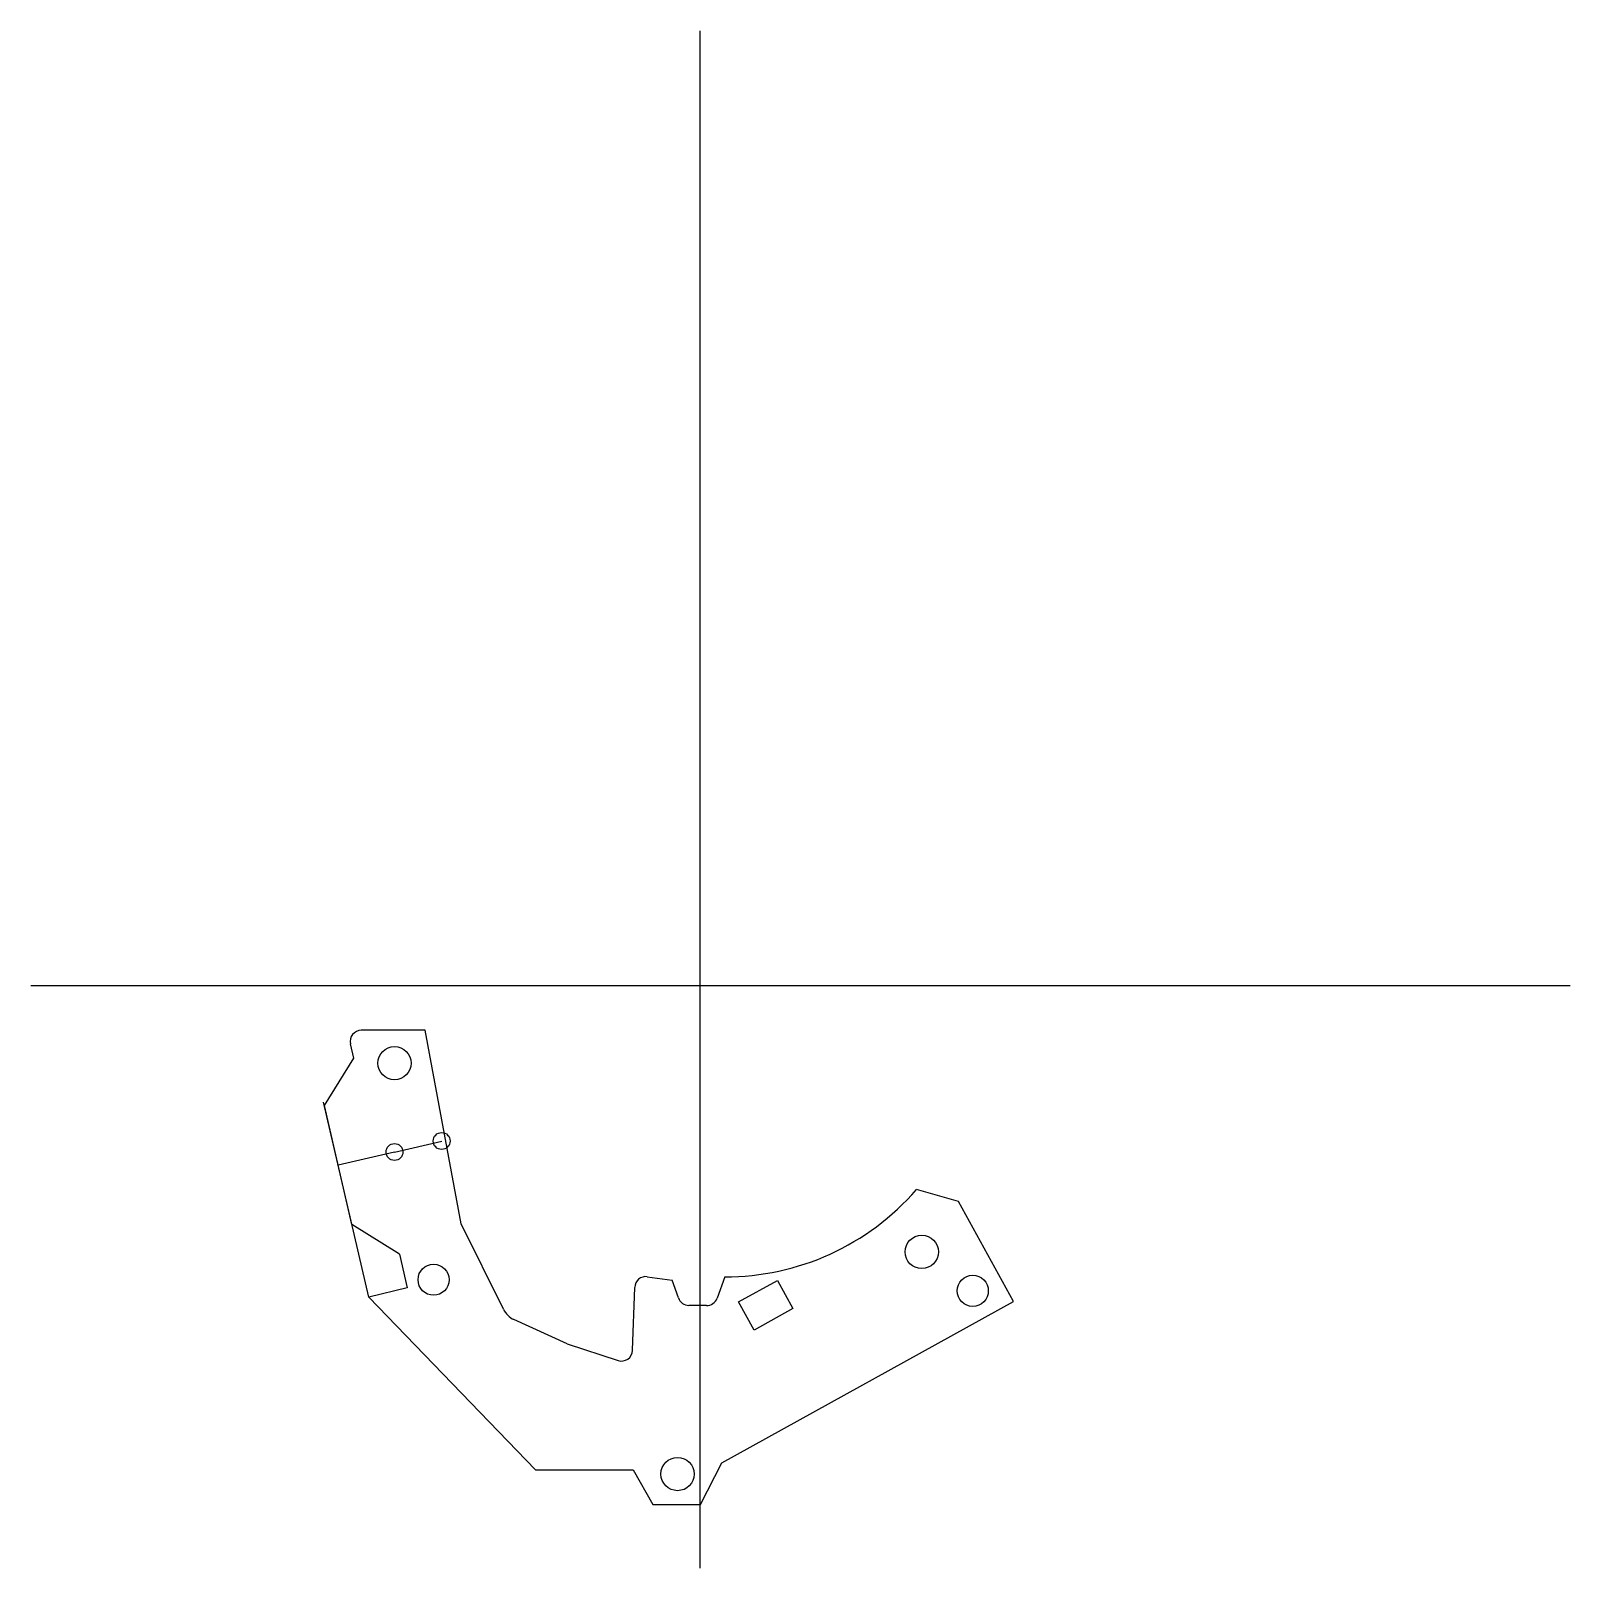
# Model space of a CAD drawing. Header units: millimetres. Extents: x -60 to 78, y -52 to 86.
import ezdxf

# ---------------------------------------------------------------- set-up
doc = ezdxf.new("R2010")
doc.units = ezdxf.units.MM
doc.layers.get('0').update_dxf_attribs({"linetype": 'CONTINUOUS'})

msp = doc.modelspace()

# ---------------------------------------------------------------- linework, layer by layer
for p, q in [((0, 85.97), (0, -52.48)), ((-60.27, 0), (78.42, 0)), ((-24.75, -4.04), (-30.49, -4.04)), ((-21.5, -21.48), (-24.75, -4.04)), ((-31.16, -6.56), (-31.46, -5.26)), ((-33.82, -10.82), (-31.16, -6.56)), ((-29.81, -28.06), (-33.89, -10.52)), ((-31.33, -21.54), (-33.82, -10.82)), ((-27.5, -15), (-32.57, -16.18)), ((-27.5, -15), (-23.25, -14.01)), ((23.3, -19.47), (19.52, -18.38)), ((28.28, -28.47), (23.3, -19.47)), ((-27.06, -24.19), (-31.33, -21.54)), ((-17.69, -29.16), (-21.5, -21.48)), ((-27.06, -24.19), (-26.36, -27.22)), ((-4.73, -26.23), (-2.47, -26.54)), ((2.25, -26.24), (1.56, -28.17)), ((-26.36, -27.22), (-29.81, -28.06)), ((-6.05, -32.86), (-5.86, -27.19)), ((-1.92, -28.14), (-2.47, -26.54)), ((-14.8, -43.62), (-29.81, -28.06)), ((0.61, -28.83), (-0.98, -28.82)), ((2, -43), (28.28, -28.47)), ((-11.95, -32.28), (-16.74, -30.09)), ((-11.95, -32.28), (-7.36, -33.78)), ((-14.8, -43.62), (-6, -43.62)), ((-6, -43.62), (-4.22, -46.75)), ((0.06, -46.75), (2, -43)), ((-4.22, -46.75), (0.06, -46.75))]:
    msp.add_line(p, q)
msp.add_lwpolyline([(3.5, -28.5), (7, -26.56), (8.4, -29.1), (4.9, -31.04)], close=True)
for centre, radius in [((-27.5, -7), 1.5), ((-23.25, -14.01), 0.762), ((-27.5, -15), 0.762), ((20, -24), 1.5), ((-23.98, -26.5), 1.4), ((24.6, -27.5), 1.4), ((-2, -44), 1.5)]:
    msp.add_circle(centre, radius)
for centre, radius, start, end in [((-30.49, -5.04), 1, 90, 193.0756), ((2.31, -3.46), 22.78, 269.8582, 319.0711), ((-4.86, -27.22), 1, 82.2206, 178.1265), ((-0.98, -27.82), 1, 198.9132, 269.4961), ((0.62, -27.83), 1, 269.4961, 340.3095), ((-15.9, -28.27), 2, 206.3786, 245.4021), ((-7.05, -32.83), 1, 251.8806, 358.1265)]:
    msp.add_arc(centre, radius, start, end)

doc.saveas('drawing.dxf')
